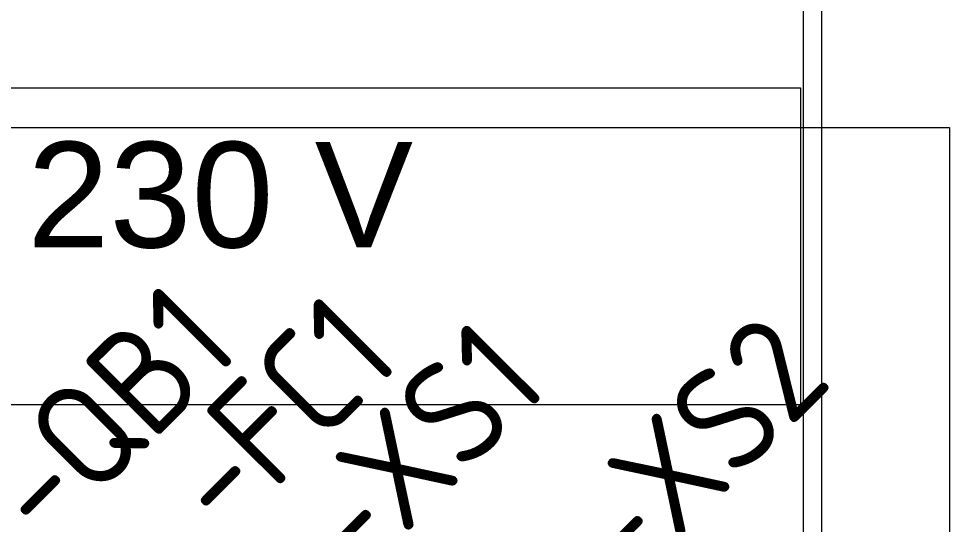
# Model space of a CAD drawing. Header units: millimetres. Extents: x 1359 to 3577, y 1336 to 3557.
# Drawn here: x 2268.1 to 2444.3, y 2813.8 to 2909.7 of the extents above; entities that cross this region are included whole.
import ezdxf
from ezdxf.enums import TextEntityAlignment as Align

# ---------------------------------------------------------------- set-up
doc = ezdxf.new("R2010")
doc.units = ezdxf.units.MM
doc.layers.add('000-PI-ORMAR', color=2, linetype='Continuous')
doc.layers.add('002-PI-Kabelska kanalica', color=150, linetype='Continuous')
doc.styles.add('PI0', font='isocpeur.ttf', dxfattribs={"width": 0.9})
doc.styles.get("Standard").update_dxf_attribs({"font": 'arial.ttf'})

msp = doc.modelspace()

# ---------------------------------------------------------------- linework, layer by layer
at = {"layer": '000-PI-ORMAR', "color": 0, "linetype": 'ByBlock', "lineweight": 0}
msp.add_line((2420.07, 3351.56), (2420.07, 1461.56), dxfattribs=at)
at = {"layer": '002-PI-Kabelska kanalica', "color": 0, "linetype": 'ByBlock', "lineweight": 0}
for p, q in [((2416.57, 3351.56), (2416.57, 1679.56)), ((1601.07, 2896.56), (2416.07, 2896.56)), ((2416.07, 2896.56), (2416.07, 2836.56)), ((1601.07, 2836.56), (2416.07, 2836.56))]:
    msp.add_line(p, q, dxfattribs=at)
at = {"layer": '002-PI-Kabelska kanalica', "color": 0, "linetype": 'ByBlock', "lineweight": 0, "ltscale": 0.25}
for p, q in [((2190.75, 2889), (2444.26, 2889)), ((2444.26, 2889), (2444.26, 2696.56))]:
    msp.add_line(p, q, dxfattribs=at)

# ---------------------------------------------------------------- texts
at = {"layer": '002-PI-Kabelska kanalica', "color": 0}
msp.add_text('230 V', height=20, dxfattribs=at).set_placement((2269.78, 2866.29))
at = {"layer": '002-PI-Kabelska kanalica', "color": 0, "linetype": 'ByBlock', "lineweight": 0, "style": 'PI0', "width": 0.9}
for s, p in [('-QB1', (2284.96, 2835.05)), ('-FC1', (2317.19, 2834.95)), ('-XS1', (2343.55, 2828.27)), ('-XS2', (2396.15, 2828.27))]:
    msp.add_text(s, height=20, rotation=45, dxfattribs=at).set_placement(p, align=Align.MIDDLE)

doc.saveas('drawing.dxf')
